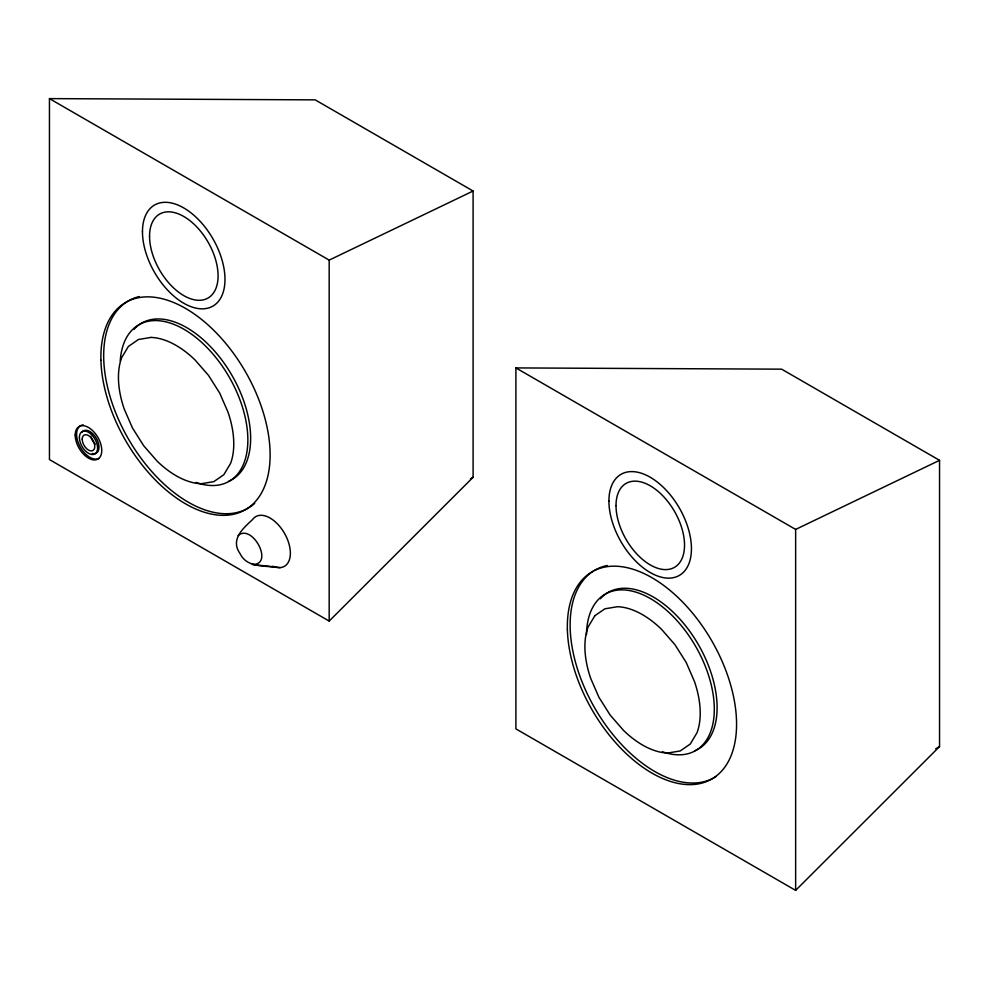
<?xml version="1.0" encoding="UTF-8"?>
<svg xmlns="http://www.w3.org/2000/svg" width="989" height="989" viewBox="0 0 989 989"><rect width="100%" height="100%" fill="white"/><g stroke="black" fill="none" stroke-linecap="round" stroke-linejoin="round"><path stroke-width="1.48" d="M272.729 566.215A28.681 16.553 60 0 0 286.946 538.201A28.681 16.553 60 0 0 252.516 519.621C242.367 528.88 230.202 539.945 240.129 553.716C246.545 567.179 262.876 565.72 275.325 567.13M329.176 621.08L473.101 477.254L473.101 191.025L315.194 99.864L49.45 98.616L49.45 459.576L329.176 621.08L329.176 260.119L49.45 98.616M795.638 890.384L939.55 746.559L939.55 460.33L781.644 369.169L515.899 367.92L515.899 728.881L795.638 890.384L795.638 529.424L515.899 367.92M238.126 535.494C252.43 523.181 274.621 565.102 252.368 564.435L280.221 567.612M470.517 478.75L473.101 477.254M935.681 748.797L939.55 746.559M329.176 260.119L473.101 191.025M795.638 529.424L939.55 460.33M150.983 337.422L138.398 339.511L128.397 346.434L121.647 357.734A78.255 45.185 60 0 0 124.206 409.001L132.477 427.99L143.726 445.792L157.177 461.195A83.163 48.016 60 0 0 201.237 483.732L213.809 481.643L223.823 474.708L230.573 463.408A78.255 45.185 60 0 0 228.002 412.141L219.731 393.165L208.494 375.363L195.043 359.959A83.163 48.016 60 0 0 150.983 337.422M120.238 360.898A90.358 52.17 60 0 1 183.027 328.744A90.358 52.17 60 0 1 247.522 432.242A90.358 52.17 60 0 1 195.97 482.447M254.717 503.376A119.669 69.094 60 0 1 127 436.458A119.669 69.094 60 0 1 139.214 296.552M133.886 329.473A90.358 52.17 60 0 1 229.225 370.838A90.358 52.17 60 0 1 228.533 481.371M716.357 776.34A119.669 69.094 60 0 1 596.738 711.425A119.669 69.094 60 0 1 593.14 571.234M594.414 570.443A119.669 69.094 60 0 1 607.184 565.51M586.526 634.542A90.358 52.17 60 0 1 646.917 596.676A90.358 52.17 60 0 1 713.835 700.002A90.358 52.17 60 0 1 662.42 751.739M600.348 598.778A90.358 52.17 60 0 1 695.687 640.143A90.358 52.17 60 0 1 694.983 750.676M99.283 458.266A18.791 10.854 60 0 1 79.343 445.248A18.791 10.854 60 0 1 83.249 424.874M82.013 432.193A12.857 7.418 60 0 1 97.095 439.771A12.857 7.418 60 0 1 92.237 453.494M95.253 444.036A8.901 5.143 60 0 1 90.803 436.322M594.846 615.739L588.096 627.038A78.255 45.185 60 0 0 590.668 678.306L598.926 697.294L610.176 715.096L623.626 730.5A83.163 48.016 60 0 0 667.686 753.037L680.259 750.948L690.273 744.012L697.022 732.713A78.255 45.185 60 0 0 694.451 681.446L686.193 662.457L674.943 644.667L661.493 629.264A83.163 48.016 60 0 0 617.433 606.714L604.86 608.816L594.846 615.739M142.465 231.76A58.351 33.688 60 0 0 204.352 308.741A58.351 33.688 60 0 0 204.352 226.221A58.351 33.688 60 0 0 142.465 231.76M100.915 360.206A119.669 69.094 60 0 0 229.992 514.898A119.669 69.094 60 0 0 225.591 343.195A119.669 69.094 60 0 0 100.915 360.206M75.201 435.135A18.791 10.854 60 0 0 95.129 459.922A18.791 10.854 60 0 0 95.129 433.355A18.791 10.854 60 0 0 75.201 435.135M149.549 236.284A48.461 27.976 60 0 0 200.952 300.223A48.461 27.976 60 0 0 200.952 231.698A48.461 27.976 60 0 0 149.549 236.284M608.915 501.052A58.351 33.688 60 0 0 670.814 578.046A58.351 33.688 60 0 0 670.814 495.526A58.351 33.688 60 0 0 608.915 501.052M616.011 505.589A48.461 27.976 60 0 0 667.402 569.528A48.461 27.976 60 0 0 667.402 501.003A48.461 27.976 60 0 0 616.011 505.589M567.377 629.499A119.669 69.094 60 0 0 696.441 784.203A119.669 69.094 60 0 0 692.04 612.5A119.669 69.094 60 0 0 567.377 629.499M79.392 437.546A12.857 7.418 60 0 0 93.04 454.52A12.857 7.418 60 0 0 93.04 436.334A12.857 7.418 60 0 0 79.392 437.546M82.198 439.165A8.901 5.143 60 0 0 91.631 450.91A8.901 5.143 60 0 0 91.631 438.325A8.901 5.143 60 0 0 82.198 439.165"/></g></svg>
